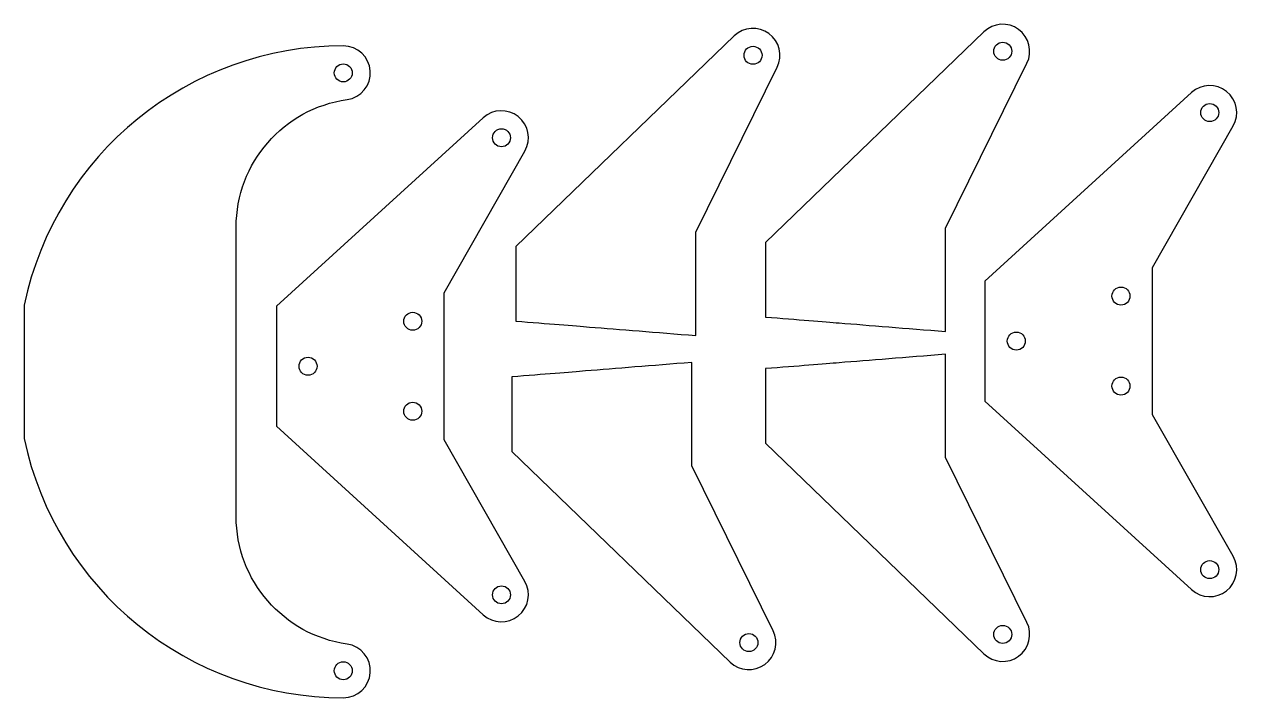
# Model space of a CAD drawing. Header units: millimetres. Extents: x 3 to 137, y 1 to 76.
import ezdxf

# ---------------------------------------------------------------- set-up
doc = ezdxf.new("R2010")
doc.units = ezdxf.units.MM
doc.layers.get('0').update_dxf_attribs({"linetype": 'CONTINUOUS'})

msp = doc.modelspace()

# ---------------------------------------------------------------- linework, layer by layer
for p, q in [((81.46, 74.7), (57.19, 51.28)), ((109.2, 75.15), (84.94, 51.74)), ((104.94, 53.34), (113.98, 71.67)), ((77.19, 52.88), (86.23, 71.21)), ((77.19, 41.39), (77.19, 52.88)), ((104.94, 41.85), (104.94, 53.34)), ((57.19, 51.28), (57.19, 42.99)), ((84.94, 51.74), (84.94, 43.45)), ((104.94, 27.83), (104.94, 39.32)), ((76.73, 26.92), (76.73, 38.41)), ((56.73, 36.81), (56.73, 28.52)), ((84.94, 37.72), (84.94, 29.43)), ((56.73, 28.52), (81, 5.11)), ((84.94, 29.43), (109.2, 6.02)), ((113.98, 9.5), (104.94, 27.83)), ((85.78, 8.59), (76.73, 26.92))]:
    msp.add_line(p, q)
for points in [[(26.1, 21.3), (26.1, 53.43, -0.373788), (38.43, 67.62, 0.932356), (38.01, 73.59, 0.354977), (2.55, 44.79), (2.55, 29.94, 0.354977), (38.01, 1.14, 0.932356), (38.43, 7.11, -0.373788)], [(109.3, 47.45), (109.3, 34.1), (132.28, 13.16, 0.854232), (136.9, 16.86), (127.93, 32.6), (127.93, 48.96), (136.9, 64.69, 0.854232), (132.28, 68.4)], [(30.59, 44.66), (30.59, 31.31), (53.57, 10.37, 0.854232), (58.19, 14.07), (49.23, 29.81), (49.23, 46.16), (58.19, 61.9, 0.854232), (53.57, 65.6)]]:
    msp.add_lwpolyline(points, format="xyb", close=True)
for centre in [(83.54, 72.54), (111.29, 72.99), (38.01, 70.59), (134.3, 66.18), (55.59, 63.38), (124.43, 45.78), (45.73, 42.98), (112.8, 40.78), (34.09, 37.98), (124.43, 35.78), (45.73, 32.98), (134.3, 15.38), (55.59, 12.58), (83.08, 7.27), (111.29, 8.18), (38.01, 4.14)]:
    msp.add_circle(centre, 1)
for centre, start, end in [((83.54, 72.54), -26.2581, 133.9778), ((111.29, 72.99), -26.2581, 133.9778), ((111.29, 8.18), -133.9778, 26.2581), ((83.08, 7.27), -133.9778, 26.2581)]:
    msp.add_arc(centre, 3, start, end)
for points, knots in [([(84.94, 43.45), (88.47, 43.17), (91.52, 42.93), (96.47, 42.53), (100.51, 42.2), (104.94, 41.85)], [-67.0786222, -67.0786222, -67.0786222, -67.0786222, -66.952484, -66.952484, -66.6869379, -66.6869379, -66.6869379, -66.6869379]), ([(57.19, 42.99), (60.72, 42.72), (63.77, 42.47), (68.72, 42.08), (72.76, 41.75), (77.19, 41.39)], [-67.0786222, -67.0786222, -67.0786222, -67.0786222, -66.952484, -66.952484, -66.6869379, -66.6869379, -66.6869379, -66.6869379]), ([(104.94, 39.32), (100.51, 38.96), (96.47, 38.64), (91.52, 38.24), (88.47, 37.99), (84.94, 37.72)], [66.6869379, 66.6869379, 66.6869379, 66.6869379, 66.952484, 66.952484, 67.0786222, 67.0786222, 67.0786222, 67.0786222]), ([(76.73, 38.41), (72.31, 38.05), (68.27, 37.73), (63.32, 37.33), (60.27, 37.08), (56.73, 36.81)], [66.6869379, 66.6869379, 66.6869379, 66.6869379, 66.952484, 66.952484, 67.0786222, 67.0786222, 67.0786222, 67.0786222])]:
    msp.add_open_spline(points, degree=3, knots=knots)

doc.saveas('drawing.dxf')
